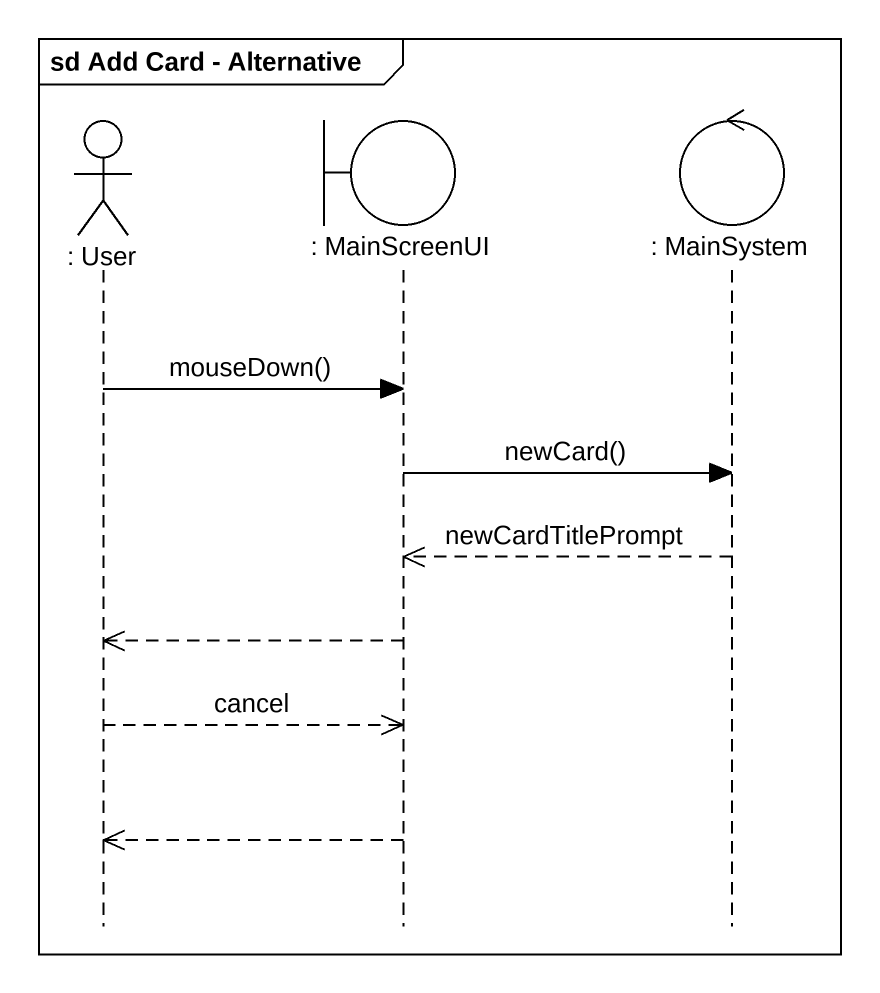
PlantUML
@startuml
mainframe sd Add Card - Alternative
hide footbox
actor ": User" as User
boundary ": MainScreenUI" as MainScreenUI
control ": MainSystem" as MainSystem

User -> MainScreenUI : mouseDown()
MainScreenUI -> MainSystem : newCard()
MainSystem -->> MainScreenUI : newCardTitlePrompt
MainScreenUI -->> User
User -->> MainScreenUI : cancel
MainScreenUI -->> User
@enduml
